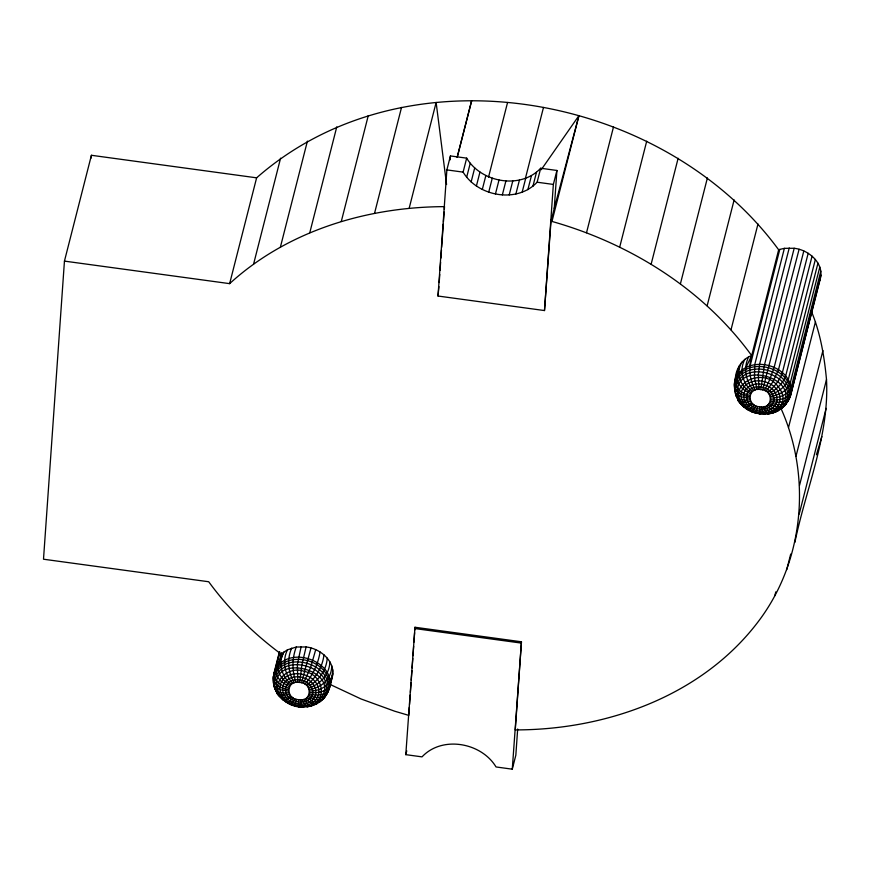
<?xml version="1.0" encoding="UTF-8"?>
<svg xmlns="http://www.w3.org/2000/svg" width="870" height="870" viewBox="0 0 870 870"><rect width="100%" height="100%" fill="white"/><g stroke="black" fill="none" stroke-linecap="round" stroke-linejoin="round"><path stroke-width="1.3" d="M517.672 729.006L515.834 755.214L512.278 769.178L496.041 766.959C481.404 742.545 442.134 735.346 422.026 756.867L405.79 754.649L414.979 627.259L521.456 641.788L515.268 729.908C606.771 729.963 703.134 695.554 759.249 620.288C804.282 559.975 811.645 475.977 780.694 407.791M794.875 542.401C805.968 488.385 829.436 435.652 826.5 379.559C824.281 356.069 820.334 332.438 811.079 310.612M298.486 699.654C312.091 702.786 312.852 682.439 299.693 682.461C286.078 679.329 285.317 699.676 298.486 699.654L298.671 706.853L302.901 707.136L308.752 706.103C300.063 707.734 290.808 705.668 283.979 699.969M759.608 406.79C773.212 409.922 773.974 389.575 760.815 389.586C747.21 386.465 746.449 406.812 759.608 406.79L759.804 413.989L764.621 414.207L765.208 413.609M755.41 390.021C749.179 379.679 748.45 367.086 751.691 355.612L778.661 249.799C663.614 92.894 407.323 45.436 256.617 177.828L91.415 155.284L64.445 261.109L43.5 559.214L208.702 581.747C229.006 609.533 253.812 633.795 281.412 654.294L277.998 665.659L277.976 669.835L279.738 674.62L283.098 679.448L290.167 685.495M91.23 158.003L91.415 155.284M438.012 296.028L446.875 169.9L450.432 155.937L466.668 158.144C481.306 182.569 520.564 189.758 540.683 168.247L556.92 170.466L554.244 208.463L551.004 221.165L544.489 310.557L438.012 296.028L438.904 286.621M409.357 707.245L408.791 715.379L394.697 711.214L361.083 698.98L330.121 684.462M409.553 704.526L410.216 695.043M410.401 692.324L411.075 682.841M411.26 680.133L411.934 670.639M412.119 667.932L412.782 658.438M412.978 655.73L413.642 646.236M413.924 642.169L414.599 632.686M414.783 629.967L414.979 627.259M439.198 282.554L439.763 274.42M440.046 270.352L440.622 262.218M440.905 258.151L441.481 250.016M441.666 247.308L443.287 224.264M443.482 221.545L444.146 212.062M444.342 209.344L444.526 206.636C367.075 206.908 287.557 230.659 229.636 283.642L64.445 261.109M450.16 159.862L450.432 155.937M512.278 769.178L521.456 641.788M544.489 310.557L553.353 184.429L556.92 170.466M299.693 682.461L301.912 664.756L306.088 646.965C320.628 648.52 336.309 661.907 332.166 677.686C330.361 683.341 330.654 691.824 323.683 693.934C319.105 695.543 314.092 695.217 309.47 693.977M760.815 389.586L764.523 364.682L794.19 248.276C808.73 249.831 824.412 263.229 820.258 279.009L790.591 395.404C787.6 405.333 778.476 412.815 768.177 413.935L766.209 412.5L763.284 406.769M279.716 651.75L273.387 676.599C271.505 693.162 287.1 708.017 303.499 707.071L301.749 705.624L300.335 699.774M737.314 375.851L737.216 373.154C731.529 384.877 734.704 399.091 744.535 407.28L747.178 407.138L752.909 403.843M288.699 688.137C281.891 686.125 273.006 680.927 274.093 672.673L279.433 651.75M749.831 395.263C726.831 391.641 734.28 361.278 751.691 355.612C703.417 289.188 630.38 243.654 551.971 221.437L551.004 221.165M273.539 680.644C272.875 688.496 278.139 695.021 283.413 700.143L286.045 700.002L291.776 696.707M734.661 387.781L735.781 395.274L738.293 400.33M748.591 356.972C743.034 368.228 745.84 381.484 753.833 390.673M288.438 689.605C282.619 688.692 275.921 686.245 273.539 680.362C278.607 646.682 339.974 663.669 326.011 695.141C321.117 699.034 314.19 697.566 308.883 695.358M328.729 690.04L332.873 673.771M749.559 396.742C743.752 395.828 737.053 393.381 734.661 387.498C739.728 353.818 801.096 370.805 787.132 402.277C782.239 406.159 775.311 404.702 770.015 402.495M737.445 371.849L737.923 369.228M294.593 705.178L294.484 705.983L296.637 699.273M229.636 283.642L256.617 177.828M253.616 263.991L280.586 158.177M280.444 246.928L307.414 141.114M309.796 232.66L336.777 126.846M341.312 221.382L368.282 115.569M374.568 213.215L401.538 107.401M279.651 653.294L275.649 668.986L275.714 673.043L277.737 677.469L281.478 681.743L289.286 686.745M281.325 652.576C281.478 662.799 272.136 670.204 273.539 680.362M306.088 646.965L296.278 647.019L287.459 649.836C281.913 661.102 284.718 674.348 292.701 683.537M291.678 648.096C286.73 659.406 288.122 672.412 294.288 682.885M296.278 647.019C291.907 658.394 291.983 671.053 296.007 682.482M409.161 208.289L436.131 102.464L446.571 184.527M301.14 646.638L297.366 664.452L297.834 682.33M310.992 647.987L301.531 682.841M315.701 649.672L310.721 667.236L303.293 683.472M320.073 651.967C318.137 663.94 312.808 675.163 304.935 684.331M323.966 654.816C322.553 666.975 315.962 677.947 306.392 685.408M327.261 658.122C326.402 670.509 318.463 681.112 307.632 686.637M457.25 157.22L471.627 100.822L457.174 157.22M329.871 661.787C329.556 674.424 320.269 684.516 308.611 688.018M331.709 665.691C331.927 678.6 321.378 688.039 309.296 689.475M332.721 669.726C332.721 683.613 322.553 691.074 309.676 690.997M302.162 699.632L305.087 705.363L307.045 706.81C316.854 705.57 327.011 698.632 328.816 688.431M540.683 168.247L537.116 182.211C517.008 203.732 477.75 196.533 463.112 172.119L466.668 158.144M466.668 177.241L470.235 163.277M471.138 181.928L474.694 167.953M476.401 186.028L479.957 172.064M482.306 189.464L485.873 175.501M488.505 177.241L507.558 102.486M488.722 192.129L492.279 178.154M495.454 193.956L499.021 179.981M502.349 194.891L505.905 180.927M509.211 194.923L512.778 180.96M515.866 194.043L519.433 180.079M525.437 178.263L543.489 107.434M522.141 192.27L525.708 178.306M527.872 189.66L531.439 175.696M532.918 186.278L536.475 172.314M405.79 754.649L406.769 750.843M551.971 221.437L578.942 115.612L541.27 169.672M586.521 232.736L613.502 126.922M619.723 247.015L646.704 141.201M651.162 264.099L678.132 158.275M680.427 283.761L707.397 177.948M707.158 305.751L734.128 199.937M731.007 329.806L757.987 223.992M739.478 365.541L736.553 378.069L737.619 382.376L742.61 388.879L750.408 393.882M741.816 362.203C735.248 374.046 740.457 386.182 751.288 392.631M744.894 359.321C738.739 370.555 742.98 383.909 752.441 391.554M734.661 387.498C733.062 377.58 740.892 368.478 750.103 365.813L779.781 249.418L784.381 248.341L794.19 248.276M784.381 248.341L754.714 364.737L754.475 377.95L757.139 389.608M789.231 247.961L759.564 364.356L758.325 374.557L758.955 389.466M799.095 249.298L762.653 389.978M803.804 250.984L774.137 367.39L769.558 380.005L764.425 390.608M808.176 253.29L778.498 369.685L772.951 381.799L766.057 391.467M812.069 256.139L782.391 372.534C779.748 380.56 773.93 387.215 767.514 392.533M815.364 259.434L785.697 375.84C782.902 383.844 775.942 389.706 768.754 393.773M817.974 263.099L788.307 379.494C785.393 387.476 777.378 392.381 769.732 395.154M819.812 267.014L790.145 383.409C787.143 391.359 778.226 395.132 770.428 396.611M820.823 271.048L791.156 387.444C788.111 395.339 778.476 397.851 770.798 398.123M790.71 392.555L789.036 399.091L787.132 402.277M795.713 372.936L796.713 369.01M798.377 362.475L799.378 358.549M800.041 355.939L802.042 348.087M804.38 338.93L805.381 335.004M807.045 328.469L808.045 324.543M808.708 321.933L810.709 314.081M811.373 311.471L813.374 303.619M815.712 294.462L816.712 290.536M820.975 275.083L790.591 395.404L789.036 399.091L785.164 403.876M788.514 427.518L815.484 321.704M795.963 456.38L822.933 350.556M799.53 485.373L826.5 379.559M774.8 595.787L775.79 591.872M799.171 514.17L826.141 408.356M786.719 569.719L790.721 554.038M554.244 208.463L578.942 115.612M816.419 454.792L821.856 436.588M757.77 406.41L755.606 413.119L751.593 411.673L746.982 408.476M306.849 697.696L313.689 701.807L319.421 701.992L323.749 698.36L327.914 691.954M767.982 404.833L774.811 408.943L778.867 409.531L780.542 409.128L784.87 405.485L786.697 402.429M273.898 674.587C283.729 648.259 330.078 658.623 329.436 686.147C325.173 692.335 316.647 693.292 309.731 692.509M331.133 680.144L332.166 677.686M735.019 381.723C745.22 353.655 796.376 367.673 789.862 397.166C785.566 403.125 776.975 402.777 770.592 401.113M819.225 281.467L820.258 279.009M745.894 367.553L751.691 355.612M299.313 706.157L298.954 706.777L290.145 704.298L285.849 701.34M294.876 698.643C293.951 699.697 291.265 706.309 290.058 703.558M755.997 405.779L752.126 411.423L751.18 410.694M765.013 406.366L767.916 410.39L772.103 413.022L777.149 411.282L779.292 409.313M782.957 406.986L780.542 409.128M326.011 695.141C344.389 667.344 296.344 644.05 277.998 665.659L283.761 652.185L287.459 649.836M293.233 697.773L288.731 701.959L286.143 702.188M754.366 404.909L749.853 409.096L747.276 409.324M324.869 696.99L319.421 701.992M783.718 406.268L786.001 404.126M281.412 654.294L283.761 652.185C277.606 663.418 281.847 676.773 291.319 684.418M778.367 410.531L772.103 413.022M305.468 698.577L309.263 702.231L314.581 704.395C354.59 672.358 262.077 646.312 278.367 694.206L284.294 695.195L289.558 694.097M751.669 402.603C746.786 405.801 739.272 406.17 737.543 399.036M290.536 695.467C285.523 698.904 278.324 698.664 276.421 691.9L274.344 686.473C275.214 693.064 283.707 693.466 288.873 692.629M303.891 699.23L306.784 703.254L309.655 705.516L310.981 705.885L317.235 703.395L314.581 704.395M778.661 249.799L779.781 249.418M750.69 401.233L745.427 402.331L739.489 401.331C723.198 353.437 815.712 379.494 775.703 411.532L772.277 410.564L766.59 405.714M750.103 365.813C766.372 360.669 787.807 369.696 791.156 387.444C793.016 398.166 778.824 400.961 770.863 399.645M769.874 413.239L774.311 412.206M306.088 706.342C328.534 704.037 324.445 674.826 304.783 671.564C286.73 664.18 266.731 686.212 284.577 700.296M309.861 705.842L313.178 705.07L310.981 705.885M749.994 399.765C744.84 400.602 736.335 400.189 735.465 393.61L737.281 397.481M761.467 406.91L762.87 412.761L764.621 414.207M768.177 413.935L769.069 413.859L764.034 414.261M307.045 706.81L307.947 706.723M749.625 398.253L741.153 396.883L735.683 393.055C734.443 354.525 805.424 374.23 783.359 406.475L776.921 406.964L769.134 403.745M288.492 691.117L280.031 689.758L274.55 685.919C273.31 647.389 344.303 667.094 322.226 699.35L315.799 699.828L308.002 696.609M446.875 169.9L463.112 172.119M537.116 182.211L553.353 184.429M414.653 628.531L521.13 643.061M755.584 412.978L760.086 413.913L751.278 411.434M752.322 411.097L755.715 412.315M744.535 407.28L740.055 402.56C754.714 424.843 800.356 410.281 775.975 384.007C759.684 366.618 723.242 387.183 745.71 407.421M283.413 700.143L278.933 695.424L278.748 693.977M747.863 409.716L743.23 405.735M735.172 389.793L735.672 391.815M734.519 383.735L734.813 391.391M273.387 676.599L273.68 684.255M280.412 684.277C275.888 704.754 311.395 714.477 318.474 695C322.998 674.522 287.491 664.8 280.412 684.277M282.946 685.832C279.074 703.362 309.481 711.693 315.549 695.01C319.421 677.48 289.014 669.139 282.946 685.832M285.741 687.126C282.554 701.524 307.534 708.365 312.515 694.662C315.69 680.264 290.721 673.423 285.741 687.126M741.544 391.413C737.02 411.891 772.527 421.613 779.607 402.136C784.131 381.658 748.624 371.936 741.544 391.413M744.078 392.957C740.196 410.499 770.613 418.829 776.671 402.147C780.553 384.605 750.136 376.275 744.078 392.957M746.862 394.262C743.687 408.661 768.656 415.501 773.637 401.799C776.823 387.4 751.843 380.56 746.862 394.262"/></g></svg>
